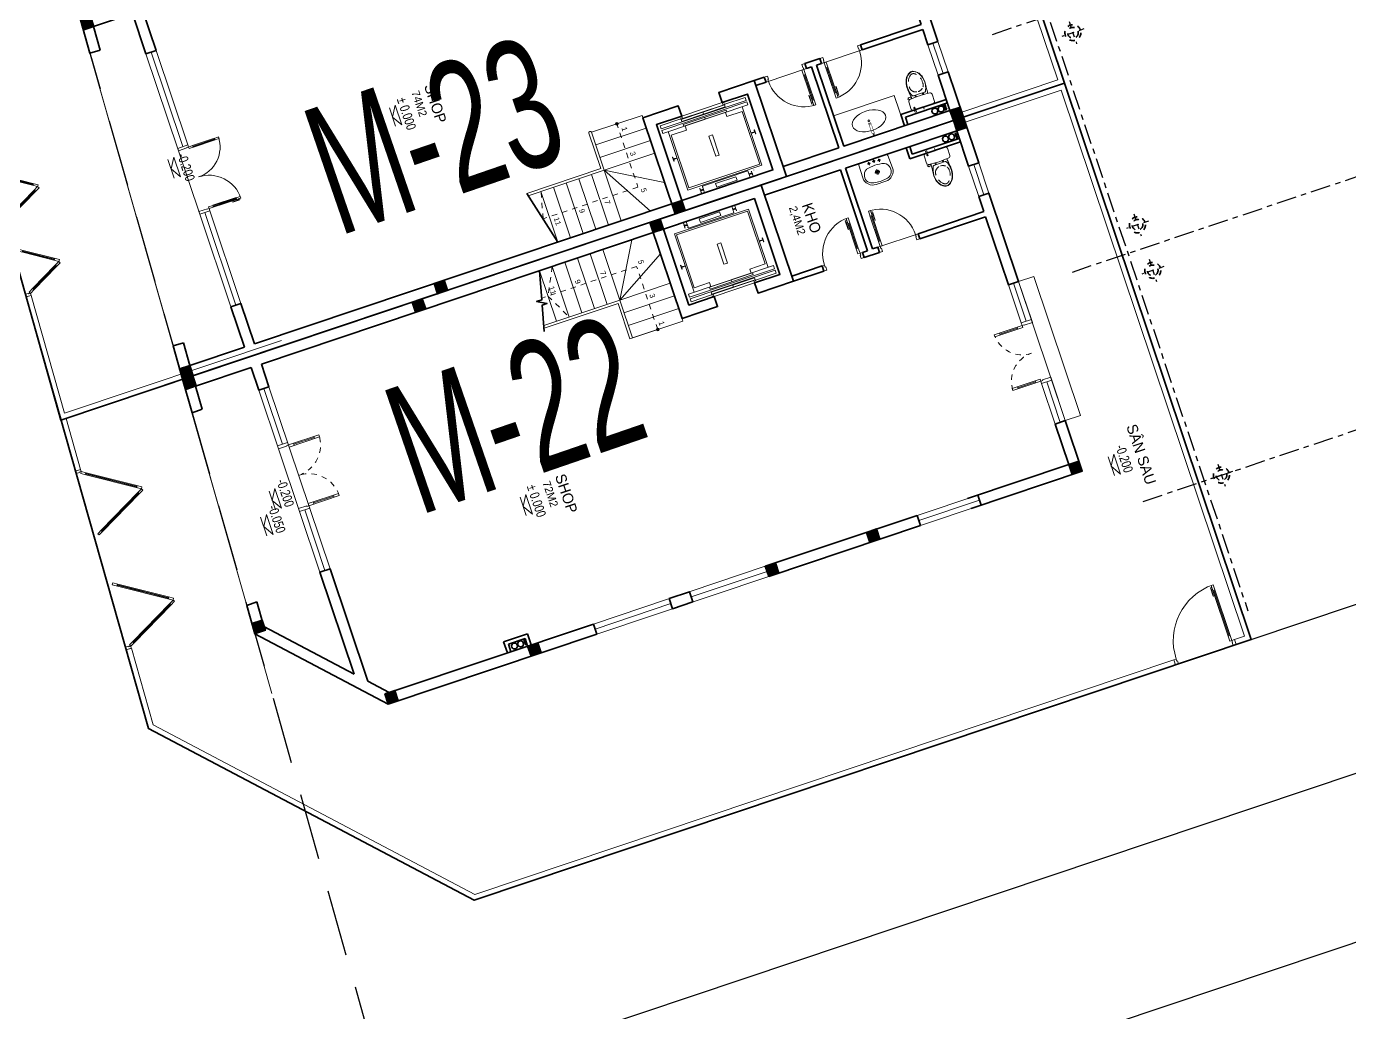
# Model space of a CAD drawing. Header units: metres. Extents: x 568006 to 1139366, y 2064802 to 4131555.
# Drawn here: x 569698.74 to 569723.54, y 2065886.98 to 2065905.47 of the extents above; entities that cross this region are included whole.
import ezdxf
from ezdxf.enums import TextEntityAlignment as Align
from ezdxf.xclip import XClip

# ---------------------------------------------------------------- set-up
doc = ezdxf.new("R2010")
doc.units = ezdxf.units.M
doc.header["$XCLIPFRAME"] = 0
for name, pattern in [('$AUDIT_BAD_LTYPE2', [0]), ('ACAD_ISO10W100', [18.5, 12, -3, 0.5, -3]), ('CENTER', [2, 1.25, -0.25, 0.25, -0.25]), ('CENTER2', [1.125, 0.75, -0.125, 0.125, -0.125]), ('HIDDEN', [0.375, 0.25, -0.125]), ('HIDDEN2', [0.1875, 0.125, -0.0625]), ('xref-thap C (mb tang 32-2)$0$HIDDEN', [0.375, 0.25, -0.125])]:
    doc.linetypes.add(name, pattern=pattern)
doc.layers.get('0').update_dxf_attribs({"linetype": 'CONTINUOUS'})
doc.layers.get('DEFPOINTS').update_dxf_attribs({"color": 152, "linetype": 'CONTINUOUS'})
for name, color, linetype, lineweight in [('-CONCRETE', 1, 'CONTINUOUS', 35), ('-DIM', 9, 'CONTINUOUS', 13), ('-DOOR', 137, 'CONTINUOUS', 9), ('-FURNITURE', 46, 'CONTINUOUS', 9), ('-HATCH', 8, 'CONTINUOUS', 5), ('-KH', 143, 'CONTINUOUS', 13), ('-LINE1', 7, 'CONTINUOUS', 18), ('-LINE2', 252, 'CONTINUOUS', 9), ('-TEXT', 7, 'CONTINUOUS', 15), ('-WALL', 4, 'CONTINUOUS', 35), ('A-KY HIEU', 34, 'CONTINUOUS', 20), ('E- RANH GIOI', 1, 'CENTER', 13), ('hung-demlonha', 7, 'CONTINUOUS', 15)]:
    doc.layers.add(name, color=color, linetype=linetype, lineweight=lineweight)
for name, color, linetype in [('01.AXIS', 160, 'CENTER2'), ('APOLIC', 7, 'CONTINUOUS'), ('CDC.01.AXIS', 160, 'CENTER2'), ('ChiaLo', 128, 'CENTER'), ('datOlienke', 42, 'CONTINUOUS'), ('ghi_chu', 7, 'CONTINUOUS'), ('LogDg', 7, 'CONTINUOUS'), ('LoLK', 6, 'CONTINUOUS'), ('RANHGIOI', 2, 'HIDDEN'), ('TEXT25', 2, 'CONTINUOUS'), ('TimDg', 222, 'CONTINUOUS'), ('ViaHeS', 32, 'CONTINUOUS')]:
    doc.layers.add(name, color=color, linetype=linetype)
doc.styles.add('1', font='arial.ttf')
doc.styles.add('kieuchuDim', font='arial.ttf', dxfattribs={"width": 0.75})
doc.styles.add('QH1', font='arialbd.ttf', dxfattribs={"width": 0.8})
doc.styles.add('SVN_AVO_thuong', font='')
doc.styles.add('T1', font='', dxfattribs={"height": 200})
doc.styles.add('vnavanth', font='', dxfattribs={"width": 0.8})
doc.styles.get('SVN_AVO_thuong').set_extended_font_data('SVN-Avo')
doc.styles.get('T1').set_extended_font_data('VNgeometric Light')
doc.styles.get('vnavanth').set_extended_font_data('.VnAvantH')

# ---------------------------------------------------------------- blocks, each defined once
blk = doc.blocks.new('A$C33BC4D2A')
at = {"layer": 'A-KY HIEU', "color": 0, "const_width": 1.022}
blk.add_lwpolyline([(14.345, -292.097), (14.345, -4.903), (414.985, -4.903), (414.985, -292.097)], close=True, dxfattribs=at)
at = {"layer": 'DEFPOINTS', "color": 125}
blk.add_lwpolyline([(0, -297), (420, -297), (420, 0), (0, 0)], close=True, dxfattribs=at)
blk = doc.blocks.new('A$C758D662A')
at = {"linetype": 'HIDDEN', "ltscale": 500}
for radius in [300, 200]:
    blk.add_circle((0, 0), radius, dxfattribs=at)
at = {"layer": 'CDC.01.AXIS', "ltscale": 200}
for p, q in [((437, 0), (-437, 0)), ((0, 437), (0, -437))]:
    blk.add_line(p, q, dxfattribs=at)
blk = doc.blocks.new('MAU M1SH')
at = {"layer": '01.AXIS', "ltscale": 500}
for p, q in [((-370, 15724), (-370, -2671)), ((5410, 15724), (5410, -2671)), ((-1468, 14700), (6323, 14700)), ((-1468, 9100), (6323, 9100)), ((-1468, 4400), (6323, 4400)), ((-1575, -100), (6216, -100))]:
    blk.add_line(p, q, dxfattribs=at)
at = {"xscale": 0.5, "yscale": 0.5, "zscale": 0.5}
for p in [(-30, 14700), (5070, 14700), (-30, 9550), (5070, 9550), (-30, 8650), (5070, 8650), (-30, 4850), (5070, 4850), (-30, 3950), (5070, 3950), (-30, -100), (5070, -100)]:
    blk.add_blockref('A$C758D662A', p, dxfattribs=at)
blk = doc.blocks.new('C2')
at = {"layer": '-LINE1', "lineweight": 18}
blk.add_line((191910, -38809), (191841, -38737), dxfattribs=at)
at = {"ltscale": 100}
for p, q in [((192397, -38087), (191821, -37918)), ((191847, -38612), (191705, -38029)), ((191739, -38021), (191881, -38604)), ((191812, -37952), (192387, -38121))]:
    blk.add_line(p, q, dxfattribs=at)
for points in [[(191716, -37924), (191739, -38021), (191727, -38024), (191725, -38014), (191715, -38016), (191717, -38026), (191705, -38029), (191682, -37932)], [(191716, -37924), (191812, -37952), (191815, -37940), (191805, -37937), (191808, -37927), (191818, -37930), (191821, -37918), (191725, -37890)], [(192394, -38099), (192403, -38102), (192400, -38111), (192391, -38109), (192387, -38121), (192483, -38149), (192493, -38115), (192397, -38087)], [(191859, -38609), (191861, -38619), (191871, -38616), (191869, -38607), (191881, -38604), (191904, -38701), (191870, -38709), (191847, -38612)], [(191902, -38728), (191895, -38735), (191870, -38709), (191841, -38737), (191910, -38809), (191947, -38775)]]:
    blk.add_lwpolyline(points, close=True, dxfattribs=at)
at = {"color": 8, "ltscale": 100}
for points in [[(191808, -37927), (191805, -37937), (192400, -38111), (192403, -38102)], [(191715, -38016), (191725, -38014), (191871, -38616), (191861, -38619)]]:
    blk.add_lwpolyline(points, close=True, dxfattribs=at)
blk = doc.blocks.new('sfsfsggs')
at = {"layer": '-KH'}
for p, q in [((552720.469, 2065638.59), (552720.586, 2065638.242)), ((552706.223, 2065633.178), (552706.34, 2065632.829))]:
    blk.add_line(p, q, dxfattribs=at)
for points in [[(552720.702, 2065638.268), (552720.577, 2065638.638), (552720.528, 2065638.416)], [(552706.456, 2065632.856), (552706.332, 2065633.226), (552706.282, 2065633.004)]]:
    blk.add_lwpolyline(points, close=True, dxfattribs=at)
for points in [[(552720.528, 2065638.416), (552720.64, 2065638.453), (552720.702, 2065638.268), (552720.528, 2065638.416)], [(552706.282, 2065633.004), (552706.394, 2065633.041), (552706.456, 2065632.856), (552706.282, 2065633.004)]]:
    blk.add_solid(points, dxfattribs=at)
at = {"layer": '-LINE1'}
for p, q in [((552720.105, 2065643.014), (552701.88, 2065636.897)), ((552722.904, 2065634.671), (552720.105, 2065643.014)), ((552701.88, 2065636.897), (552703.003, 2065632.94)), ((552721.103, 2065634.066), (552722.904, 2065634.671)), ((552702.907, 2065632.913), (552703.003, 2065632.94)), ((552703.562, 2065630.604), (552703.659, 2065630.632)), ((552703.659, 2065630.632), (552704.286, 2065628.423)), ((552704.286, 2065628.423), (552708.352, 2065629.787))]:
    blk.add_line(p, q, dxfattribs=at)
at = {"layer": '-WALL'}
for p, q in [((552720.167, 2065643.14), (552701.758, 2065636.962)), ((552723.031, 2065634.608), (552720.167, 2065643.14)), ((552701.758, 2065636.962), (552704.218, 2065628.294)), ((552704.218, 2065628.294), (552723.031, 2065634.608))]:
    blk.add_line(p, q, dxfattribs=at)
at = {"layer": '-DOOR'}
for p, xscale, yscale, zscale, rotation in [((552826.695, 2065784.611), 0.0009999999999999996, 0.0009999999999999996, 0.0009999999999999996, 242.2174633649372), ((552888.59, 2065566.57), -0.001, 0.001, 0.001, 329.4778076068906)]:
    blk.add_blockref('C2', p, dxfattribs=dict(at, xscale=xscale, yscale=yscale, zscale=zscale, rotation=rotation))
at = {"layer": '-TEXT', "color": 2, "style": 'vnavanth'}
blk.add_text('S¢N SAU', height=0.2, rotation=288.5515, dxfattribs=at).set_placement((552720.791, 2065638.978))
at = {"layer": '-TEXT', "style": '1', "width": 0.75}
for p in [(552720.64, 2065638.674), (552706.394, 2065633.262)]:
    blk.add_text('-0.200', height=0.18, rotation=288.5515, dxfattribs=at).set_placement(p)
blk = doc.blocks.new('*U179')
at = {"linetype": '$AUDIT_BAD_LTYPE2'}
for p, q in [((70, 100), (70, 1000)), ((90, 1000), (90, 100))]:
    blk.add_line(p, q, dxfattribs=at)
for points in [[(50, 1000), (90, 1000), (90, 1100), (50, 1100), (50, 1000)], [(50, 1003), (50, 100)], [(50, 100), (90, 100), (90, 0), (50, 0), (50, 100)]]:
    blk.add_lwpolyline(points)
for points in [[(118, 895), (118, 1064), (90, 1064), (90, 1036), (113, 1036), (113, 895)], [(0, 0), (50, 0), (50, -40), (60, -40), (60, -100), (0, -100)], [(1200, 0), (1150, 0), (1150, -40), (1140, -40), (1140, -100), (1200, -100)]]:
    blk.add_lwpolyline(points, close=True)
at = {"linetype": '$AUDIT_BAD_LTYPE2', "ltscale": 0.3}
blk.add_arc((50, 0), 1100, 0, 90, dxfattribs=at)
blk = doc.blocks.new('CONG2')
at = {"layer": '-LINE1', "lineweight": 18}
blk.add_line((257137, -126793), (257137, -126693), dxfattribs=at)
at = {"ltscale": 100}
for p, q in [((255907, -126606), (256397, -125757)), ((256427, -125775), (255937, -126623)), ((256527, -125775), (257017, -126623)), ((257047, -126606), (256557, -125757))]:
    blk.add_line(p, q, dxfattribs=at)
at = {"color": 8, "ltscale": 100}
for points in [[(256412, -125755), (256421, -125760), (255921, -126626), (255912, -126621)], [(256541, -125755), (256533, -125760), (257033, -126626), (257041, -126621)]]:
    blk.add_lwpolyline(points, close=True, dxfattribs=at)
at = {"ltscale": 100}
for points in [[(256477, -125688), (256427, -125775), (256416, -125768), (256421, -125760), (256412, -125755), (256407, -125763), (256397, -125757), (256447, -125671)], [(256477, -125688), (256527, -125775), (256538, -125768), (256533, -125760), (256541, -125755), (256546, -125763), (256557, -125757), (256507, -125671)], [(255917, -126612), (255912, -126621), (255921, -126626), (255926, -126617), (255937, -126623), (255887, -126710), (255857, -126693), (255907, -126606)], [(257036, -126612), (257041, -126621), (257033, -126626), (257028, -126617), (257017, -126623), (257067, -126710), (257097, -126693), (257047, -126606)], [(257087, -126728), (257097, -126728), (257097, -126693), (257137, -126693), (257137, -126793), (257087, -126793)]]:
    blk.add_lwpolyline(points, close=True, dxfattribs=at)
blk = doc.blocks.new('âfergegge')
at = {"layer": '-KH'}
for p, q in [((552723.965, 2065627.257), (552723.848, 2065627.605)), ((552708.237, 2065626.614), (552708.12, 2065626.963))]:
    blk.add_line(p, q, dxfattribs=at)
for points in [[(552723.956, 2065627.653), (552724.08, 2065627.283), (552723.906, 2065627.431)], [(552708.228, 2065627.011), (552708.352, 2065626.641), (552708.178, 2065626.788)]]:
    blk.add_lwpolyline(points, close=True, dxfattribs=at)
for points in [[(552723.906, 2065627.431), (552724.018, 2065627.468), (552723.956, 2065627.653), (552723.906, 2065627.431)], [(552708.178, 2065626.788), (552708.29, 2065626.826), (552708.228, 2065627.011), (552708.178, 2065626.788)]]:
    blk.add_solid(points, dxfattribs=at)
at = {"layer": '-LINE1', "linetype": 'Continuous', "ltscale": 10}
for p, q in [((552704.585, 2065627.367), (552704.489, 2065627.339)), ((552705.537, 2065624.015), (552705.441, 2065623.987)), ((552705.944, 2065622.579), (552705.537, 2065624.015)), ((552725.077, 2065623.797), (552711.974, 2065619.4)), ((552725.109, 2065623.702), (552725.077, 2065623.797)), ((552711.974, 2065619.4), (552705.944, 2065622.579))]:
    blk.add_line(p, q, dxfattribs=at)
for points in [[(552704.585, 2065627.367), (552704.313, 2065628.326), (552723.031, 2065634.608)], [(552721.167, 2065633.877), (552722.968, 2065634.481), (552726.404, 2065624.242), (552726.215, 2065624.179)]]:
    blk.add_lwpolyline(points, dxfattribs=at)
at = {"layer": '-WALL'}
for p, q in [((552723.031, 2065634.608), (552726.531, 2065624.179)), ((552705.86, 2065622.511), (552704.189, 2065628.398)), ((552726.531, 2065624.179), (552711.966, 2065619.291)), ((552711.966, 2065619.291), (552705.86, 2065622.511))]:
    blk.add_line(p, q, dxfattribs=at)
at = {"layer": '-DOOR'}
for name, p, xscale, yscale, zscale, rotation in [('CONG2', (552895.805, 2065415.528), -0.0009955492616107171, 0.0009955492616107171, 0.0009955492616107171, 285.8419533479797), ('CONG2', (552756.937, 2065904.726), 0.0009955492616107171, 0.0009955492616107171, 0.0009955492616107171, 285.8533176164631), ('*U179', (552726.215, 2065624.179), -0.001, 0.001, 0.001, 18.5514996327775)]:
    blk.add_blockref(name, p, dxfattribs=dict(at, xscale=xscale, yscale=yscale, zscale=zscale, rotation=rotation))
at = {"layer": '-TEXT', "color": 2, "style": 'vnavanth'}
blk.add_text('S¢N SAU', height=0.2, rotation=288.5515, dxfattribs=at).set_placement((552724.186, 2065628.176))
at = {"layer": '-TEXT', "style": '1', "width": 0.75}
for p in [(552723.982, 2065627.797), (552708.254, 2065627.154)]:
    blk.add_text('-0.200', height=0.18, rotation=288.5515, dxfattribs=at).set_placement(p)
blk = doc.blocks.new('X-5M-DH-2-CORE$0$A$C75E80C28')
at = {"layer": '-LINE2', "linetype": 'Continuous', "ltscale": 2}
for p, q in [((-731, -149), (731, -149)), ((-731, -1305), (-731, -149)), ((-700, -179), (700, -179)), ((-700, -1225), (-700, -179)), ((-557, -113), (-560, -113)), ((-510, -22), (-510, -51)), ((-507, -22), (-510, -22)), ((-510, -109), (-510, -79)), ((-507, -22), (-507, -51)), ((-507, -109), (-507, -79)), ((-456, -57), (-501, -57)), ((-456, -60), (-501, -60)), ((-456, -70), (-501, -70)), ((-456, -73), (-501, -73)), ((-453, -63), (-453, -67)), ((-450, -63), (-450, -67)), ((450, -63), (450, -67)), ((453, -63), (453, -67)), ((456, -57), (501, -57)), ((456, -60), (501, -60)), ((456, -70), (501, -70)), ((456, -73), (501, -73)), ((457, -113), (460, -113)), ((507, -22), (510, -22)), ((507, -22), (507, -51)), ((507, -109), (507, -79)), ((510, -22), (510, -51)), ((510, -109), (510, -79)), ((700, -1225), (700, -179)), ((731, -1305), (731, -149)), ((-700, -1225), (-400, -1225)), ((-400, -1305), (-400, -1225)), ((700, -1225), (400, -1225)), ((400, -1305), (400, -1225)), ((840, -1305), (-840, -1305)), ((-840, -1365), (-840, -1305)), ((840, -1365), (-840, -1365)), ((840, -1395), (-840, -1395)), ((-840, -1395), (-840, -1455)), ((-840, -1455), (-435, -1455)), ((-435, -1450), (-435, -1460)), ((-435, -1450), (-400, -1450)), ((-435, -1460), (-425, -1460)), ((-433, -1452), (-433, -1458)), ((-433, -1452), (-402, -1452)), ((-433, -1458), (-425, -1458)), ((430, -1406), (-430, -1406)), ((-430, -1406), (-430, -1446)), ((430, -1446), (-430, -1446)), ((425, -1309), (-425, -1309)), ((-425, -1343), (-425, -1309)), ((425, -1343), (-425, -1343)), ((-425, -1458), (-425, -1460)), ((-402, -1452), (-402, -1498)), ((400, -1450), (-400, -1450)), ((-400, -1450), (-400, -1500)), ((0, -1309), (0, -1343)), ((0, -1406), (0, -1446)), ((400, -1450), (400, -1500)), ((435, -1450), (400, -1450)), ((402, -1452), (402, -1498)), ((433, -1452), (402, -1452)), ((425, -1343), (425, -1309)), ((433, -1458), (425, -1458)), ((425, -1458), (425, -1460)), ((435, -1460), (425, -1460)), ((430, -1406), (430, -1446)), ((433, -1452), (433, -1458)), ((435, -1450), (435, -1460)), ((840, -1455), (435, -1455)), ((840, -1365), (840, -1305)), ((840, -1395), (840, -1455)), ((-435, -1490), (-435, -1500)), ((-435, -1490), (-425, -1490)), ((-435, -1500), (-400, -1500)), ((-433, -1492), (-433, -1498)), ((-433, -1492), (-425, -1492)), ((-433, -1498), (-402, -1498)), ((-425, -1490), (-425, -1492)), ((435, -1500), (400, -1500)), ((433, -1498), (402, -1498)), ((425, -1490), (425, -1492)), ((435, -1490), (425, -1490)), ((433, -1492), (425, -1492)), ((433, -1492), (433, -1498)), ((435, -1490), (435, -1500))]:
    blk.add_line(p, q, dxfattribs=at)
for points in [[(-450, 0), (-450, -130), (450, -130), (450, 0)], [(-200, -29), (200, -29), (200, -101), (-200, -101)], [(-36, -584), (36, -584), (36, -984), (-36, -984)]]:
    blk.add_lwpolyline(points, close=True, dxfattribs=at)
for points in [[(-780, -789), (-751, -789, 0.414214), (-750, -788), (-750, -784), (-750, -780, 0.414214), (-751, -779), (-780, -779, -0.256978), (-784, -782), (-798, -782, -0.414214), (-801, -779), (-804, -750, 0.414214), (-807, -746), (-812, -746), (-812, -784), (-812, -822), (-807, -822, 0.414214), (-804, -818), (-801, -789, -0.414214), (-798, -786), (-784, -786, -0.256978), (-780, -789)], [(780, -789), (751, -789, -0.414214), (750, -788), (750, -784), (750, -780, -0.414214), (751, -779), (780, -779, 0.256978), (784, -782), (798, -782, 0.414214), (801, -779), (804, -750, -0.414214), (807, -746), (812, -746), (812, -784), (812, -822), (807, -822, -0.414214), (804, -818), (801, -789, 0.414214), (798, -786), (784, -786, 0.256978), (780, -789)]]:
    blk.add_lwpolyline(points, format="xyb", dxfattribs=at)
for centre, radius, start, end in [((-501, -51), 9.4, 180, 270), ((-501, -79), 9.4, 90, 180), ((-501, -51), 6.2, 180, 270), ((-501, -79), 6.2, 90, 180), ((-456, -63), 6.2, 360, 90), ((-456, -63), 3, 360, 90), ((-456, -67), 6.2, 270, 360), ((-456, -67), 3, 270, 360), ((456, -63), 6.2, 90, 180), ((456, -67), 6.2, 180, 270), ((456, -63), 3, 90, 180), ((456, -67), 3, 180, 270), ((501, -51), 6.2, 270, 360), ((501, -51), 9.4, 270, 360), ((501, -79), 9.4, 360, 90), ((501, -79), 6.2, 360, 90)]:
    blk.add_arc(centre, radius, start, end, dxfattribs=at)
blk = doc.blocks.new('A$C3F71457E')
at = {"layer": '-CONCRETE'}
blk.add_lwpolyline([(0, -100), (0, 400), (-1500, 400), (-1500, -1400), (0, -1400), (0, -900), (200, -900), (200, -1600), (-1700, -1600), (-1700, 600), (200, 600), (200, -100), (0, -100)], dxfattribs=at)
at = {"layer": '-LINE1'}
blk.add_line((0, -900), (0, -100), dxfattribs=at)
at = {"color": 2, "rotation": 90}
blk.add_blockref('X-5M-DH-2-CORE$0$A$C75E80C28', (-1500, -500), dxfattribs=at)
blk = doc.blocks.new('*U286')
at = {"linetype": '$AUDIT_BAD_LTYPE2'}
for p, q in [((70, 100), (70, 600)), ((90, 600), (90, 100))]:
    blk.add_line(p, q, dxfattribs=at)
for points in [[(50, 600), (90, 600), (90, 700), (50, 700), (50, 600)], [(50, 603), (50, 100)], [(50, 100), (90, 100), (90, 0), (50, 0), (50, 100)]]:
    blk.add_lwpolyline(points)
for points in [[(118, 495), (118, 664), (90, 664), (90, 636), (113, 636), (113, 495)], [(0, 0), (50, 0), (50, -40), (60, -40), (60, -100), (0, -100)], [(800, 0), (750, 0), (750, -40), (740, -40), (740, -100), (800, -100)]]:
    blk.add_lwpolyline(points, close=True)
at = {"linetype": '$AUDIT_BAD_LTYPE2', "ltscale": 0.3}
blk.add_arc((50, 0), 700, 0, 90, dxfattribs=at)
blk = doc.blocks.new('A$C18091ED7')
for p, q in [((0, -42), (0, 0)), ((146, -27), (179, -27)), ((146, -27), (146, -30)), ((146, -30), (166, -30)), ((153, -37), (146, -30)), ((152, 0), (152, -27)), ((152, 0), (179, 0)), ((153, -37), (166, -37)), ((153, -40), (153, -37)), ((153, -40), (178, -40)), ((153, -40), (178, -40)), ((153, -40), (153, -42)), ((185, -30), (166, -30)), ((178, -37), (166, -37)), ((185, -30), (178, -37)), ((178, -37), (178, -40)), ((178, -40), (178, -42)), ((179, 0), (179, -27)), ((179, -27), (185, -27)), ((185, -27), (185, -30)), ((-83, -267), (-83, -300)), ((-83, -278), (-83, -288)), ((-61, -290), (-83, -290)), ((-63, -265), (-81, -265)), ((-61, -267), (-61, -300)), ((61, -267), (61, -300)), ((61, -290), (83, -290)), ((63, -265), (81, -265)), ((83, -267), (83, -300)), ((83, -278), (83, -288)), ((165, -262), (165, -290)), ((168, -260), (228, -260)), ((168, -292), (207, -292)), ((231, -274), (231, -262))]:
    blk.add_line(p, q)
for points in [[(230, -219, -0.137407), (225, -235), (222, -241, -0.236081), (198, -255, -0.051961), (-198, -255, -0.236081), (-222, -241), (-225, -235, -0.137407), (-230, -219), (-230, -72, -0.198912), (-226, -63), (-209, -46, -0.198912), (-200, -42), (0, -42), (200, -42, -0.198912), (209, -46), (226, -63, -0.198912), (230, -72)], [(144, -619, -0.212405), (26, -734, -0.027685), (-1, -739, -0.022279), (-26, -734, -0.212405), (-144, -619, -0.142796), (-167, -428, -0.093005), (-128, -309, -0.256439), (-111, -300), (0, -300), (111, -300, -0.256439), (128, -309, -0.093005), (167, -428, -0.142796)]]:
    blk.add_lwpolyline(points, format="xyb", close=True)
at = {"linetype": 'xref-thap C (mb tang 32-2)$0$HIDDEN', "ltscale": 100}
blk.add_lwpolyline([(61, -669, -0.199031), (0, -699, -0.199031), (-61, -669, -0.218924), (-132, -478, -0.153791), (-112, -404, -0.236701), (0, -348, -0.236701), (112, -404, -0.153791), (132, -478, -0.218924)], format="xyb", close=True, dxfattribs=at)
blk.add_circle((166, -78), 13.9)
for centre, radius, start, end in [((-81, -267), 1.98, 90, 180), ((-63, -267), 1.98, 0, 90), ((63, -267), 1.98, 90, 180), ((81, -267), 1.98, 0, 90), ((168, -262), 2.47, 90, 180), ((168, -290), 2.47, 180, 270), ((207, -277), 15.5, 270, 306.4659), ((168, -225), 80.1, 306.4659, 320.3123), ((228, -274), 2.47, 320.3123, 0)]:
    blk.add_arc(centre, radius, start, end)
for points in [[(-156, -259), (-157, -267), (-164, -328), (-169, -385), (-184, -528), (-136, -679), (-50, -735), (-20, -741), (0, -744)], [(156, -259), (157, -267), (164, -328), (169, -385), (184, -528), (136, -679), (50, -735), (20, -741), (0, -744)]]:
    blk.add_open_spline(points, degree=3, knots=[130.613938, 130.613938, 130.613938, 130.613938, 152.852109, 311.129351, 417.703951, 561.383393, 697.692632, 710.812262, 710.812262, 710.812262, 710.812262])
blk = doc.blocks.new('A$C5C575821')
at = {"layer": '-CONCRETE'}
h = blk.add_hatch(color=256, dxfattribs=at)
h.dxf.hatch_style = 1
h.paths.add_polyline_path([(0, 200), (0, 0), (200, 0), (200, 200)])
blk.add_lwpolyline([(0, 0), (200, 0), (200, 200), (0, 200)], close=True, dxfattribs=at)
blk = doc.blocks.new('*U268')
for p, q in [((-1110, 450), (-1150, 450)), ((-1130, 100), (-1130, 450)), ((-90, 450), (-50, 450)), ((-70, 100), (-70, 450)), ((-1110, 100), (-1150, 100)), ((-90, 100), (-50, 100))]:
    blk.add_line(p, q)
for points in [[(-1150, 0), (-1110, 0), (-1110, 550), (-1150, 550)], [(-50, 0), (-90, 0), (-90, 550), (-50, 550)], [(-1200, -200), (-1140, -200), (-1140, -40), (-1150, -40), (-1150, 0), (-1200, 0)], [(0, -200), (-60, -200), (-60, -40), (-50, -40), (-50, 0), (0, 0)]]:
    blk.add_lwpolyline(points, close=True)
at = {"linetype": 'HIDDEN', "ltscale": 0.1}
for centre, start, end in [((-1150, 0), 0, 90), ((-50, 0), 90, 180)]:
    blk.add_arc(centre, 550, start, end, dxfattribs=at)
blk = doc.blocks.new('*U232')
for p, q in [((-1210, 500), (-1250, 500)), ((-1230, 100), (-1230, 500)), ((-90, 500), (-50, 500)), ((-70, 100), (-70, 500)), ((-1210, 100), (-1250, 100)), ((-90, 100), (-50, 100))]:
    blk.add_line(p, q)
for points in [[(-1250, 0), (-1210, 0), (-1210, 600), (-1250, 600)], [(-50, 0), (-90, 0), (-90, 600), (-50, 600)], [(-1300, -200), (-1240, -200), (-1240, -40), (-1250, -40), (-1250, 0), (-1300, 0)], [(0, -200), (-60, -200), (-60, -40), (-50, -40), (-50, 0), (0, 0)]]:
    blk.add_lwpolyline(points, close=True)
at = {"linetype": 'HIDDEN', "ltscale": 0.1}
for centre, start, end in [((-1250, 0), 0, 90), ((-50, 0), 90, 180)]:
    blk.add_arc(centre, 600, start, end, dxfattribs=at)
blk = doc.blocks.new('A$C4ace49fd')
for p, q in [((167, 414), (224, 414)), ((195, 383), (195, 443)), ((267, 429), (324, 429)), ((295, 398), (295, 458)), ((295, 165), (295, 264)), ((367, 414), (424, 414)), ((395, 383), (395, 443)), ((249, 215), (342, 215))]:
    blk.add_line(p, q)
for points in [[(0, 200, 0.414214), (200, 0), (390, 0, 0.414214), (590, 200), (581, 446, 0.409799), (551, 475), (39, 475, 0.403607), (9, 446)], [(177, 40, 0.090773), (424, 43, 0.149887), (521, 96, 0.430722), (482, 321, 0.080637), (470, 327, 0.127732), (125, 329, 0.074208), (114, 325, 0.443092), (69, 96, 0.13364), (154, 46, 0.033617)]]:
    blk.add_lwpolyline(points, format="xyb", close=True)
for centre, radius in [((195, 414), 17.5), ((295, 215), 37.5), ((295, 429), 17.5), ((395, 414), 17.5), ((295, 215), 22.5), ((295, 215), 22.5)]:
    blk.add_circle(centre, radius)
blk = doc.blocks.new('M22')
at = {"layer": '-HATCH', "true_color": 0x8c8896}
h = blk.add_hatch(color=252, dxfattribs=at)
h.dxf.hatch_style = 1
edge = h.paths.add_edge_path()
edge.add_arc((-3005, 8975), 24.6, 0, 360)
at = {"layer": '-CONCRETE'}
for centre, radius in [((-4675, 15347, 0), 55), ((-4705, 15438, 0), 13), ((-4664, 15438, 0), 13), ((-4625, 15438, 0), 13), ((-4675, 15226, 0), 55), ((1717, 4754, 0), 13), ((1766, 4663, 0), 55), ((1755, 4754, 0), 13), ((1797, 4754, 0), 13), ((1766, 4543, 0), 55)]:
    blk.add_circle(centre, radius, dxfattribs=at)
at = {"layer": '-DOOR'}
for p, q in [((1046, 15675), (-1704, 15675)), ((1846, 13675), (1846, 12475)), ((1846, 12475), (1846, 13675)), ((1946, 13675), (1946, 12475)), ((1946, 12475), (1946, 13675)), ((2046, 13675), (2046, 12475)), ((2046, 12475), (2046, 13675)), ((1946, 9475), (1946, 7975)), ((1847, 7575), (1847, 7975)), ((2046, 7575), (2046, 7975)), ((1946, 7575), (1946, 6075))]:
    blk.add_line(p, q, dxfattribs=at)
for points in [[(-4054, 15675), (-3454, 15675), (-3454, 15475), (-4054, 15475)], [(-954, 15675), (-1704, 15675), (-1704, 15475), (-954, 15475)], [(1046, 15675), (246, 15675), (246, 15475), (1046, 15475)], [(1846, 6075), (1846, 9475), (2046, 9475), (2046, 6075)], [(-4304, 1725), (-704, 1725), (-704, 1525), (-4304, 1525)]]:
    blk.add_lwpolyline(points, close=True, dxfattribs=at)
for points in [[(-3454, 15575), (-4054, 15575)], [(-954, 15575), (-1704, 15575)], [(1046, 15575), (246, 15575)], [(-4304, 1625), (-3204, 1625)], [(-1904, 1625), (-704, 1623)]]:
    blk.add_lwpolyline(points, dxfattribs=at)
at = {"layer": '-HATCH'}
blk.add_line((-3154, 14175), (-3154, 13375), dxfattribs=at)
at = {"layer": '-KH', "linetype": 'HIDDEN2', "ltscale": 5}
blk.add_line((-4254, 7100), (-4754, 7225), dxfattribs=at)
at = {"layer": '-KH'}
for p, q in [((-480, 5529), (-848, 5529)), ((-1669, 798), (-2037, 798))]:
    blk.add_line(p, q, dxfattribs=at)
at = {"layer": '-KH', "linetype": 'HIDDEN2', "ltscale": 5}
for points in [[(-3005, 8975), (-4254, 8975), (-4254, 7100)], [(-4754, 7475), (-4254, 7225), (-3754, 7475)]]:
    blk.add_lwpolyline(points, dxfattribs=at)
at = {"layer": '-KH'}
for points in [[(-859, 5647), (-468, 5647), (-664, 5529)], [(-2048, 916), (-1657, 916), (-1853, 798)]]:
    blk.add_lwpolyline(points, close=True, dxfattribs=at)
blk.add_circle((-3005, 8975), 24.6, dxfattribs=at)
for points in [[(-664, 5529), (-664, 5647), (-859, 5647), (-664, 5529)], [(-1853, 798), (-1853, 916), (-2048, 916), (-1853, 798)]]:
    blk.add_solid(points, dxfattribs=at)
at = {"layer": '-LINE1'}
for p, q in [((-3754, 8475), (-4332, 9475)), ((-3754, 9475), (-3754, 8475)), ((-3505, 8475), (-3505, 9475)), ((-3505, 9475), (-3505, 8475)), ((-3255, 8475), (-3255, 9475)), ((-3255, 9475), (-3255, 8475)), ((-3054, 9475), (-3005, 9475)), ((-3005, 8475), (-3005, 9475)), ((-3005, 9475), (-3005, 8425)), ((-3754, 8475), (-4754, 9052)), ((-3754, 6975), (-3754, 8475)), ((-3754, 8475), (-3005, 8475)), ((-3704, 6962), (-3704, 8425)), ((-3704, 8425), (-3005, 8425))]:
    blk.add_line(p, q, dxfattribs=at)
at = {"layer": '-LINE1', "lineweight": 18}
for p, q in [((-3754, 8475), (-4754, 8475)), ((-3754, 8225), (-4754, 8225)), ((-3754, 7975), (-4754, 7975)), ((-3754, 7725), (-4754, 7725)), ((-3754, 7475), (-4754, 7475)), ((-3754, 7225), (-4754, 7225)), ((-4754, 6975), (-4754, 6975))]:
    blk.add_line(p, q, dxfattribs=at)
at = {"layer": '-LINE1'}
for points in [[(-1704, 15675), (-1704, 15975), (1046, 15975), (1046, 15675)], [(-4304, 202), (-553, 26)]]:
    blk.add_lwpolyline(points, dxfattribs=at)
at = {"layer": '-WALL'}
for p, q in [((-4954, 15675), (-4054, 15675)), ((-4954, 15675), (-4954, 234)), ((-4054, 15475), (-4054, 15675)), ((-3454, 15475), (-3454, 15675)), ((-3454, 15675), (-1704, 15675)), ((-1704, 15675), (-1704, 15475)), ((-1704, 15675), (-1704, 15475)), ((1046, 15475), (1046, 15675)), ((2046, 15675), (1046, 15675)), ((1046, 15675), (1046, 15475)), ((2046, 15675), (2046, 13475)), ((-4754, 13275), (-4754, 15475)), ((-4754, 15475), (-4054, 15475)), ((-4604, 14545), (-4604, 15475)), ((-4534, 14475), (-4534, 15475)), ((-3454, 15475), (-3154, 15475)), ((-3154, 14175), (-3154, 15475)), ((-3054, 14175), (-3054, 15475)), ((-1704, 15475), (-3054, 15475)), ((1046, 15475), (1846, 15475)), ((1846, 15475), (1846, 13475)), ((-4604, 14545), (-4754, 14545)), ((-4534, 14475), (-4754, 14475)), ((-3154, 14175), (-3054, 14175)), ((2046, 13675), (1846, 13675)), ((-4754, 13275), (-3154, 13275)), ((-4754, 11675), (-4754, 13175)), ((-4754, 13175), (-3154, 13175)), ((-3154, 13275), (-3154, 13375)), ((-3054, 13375), (-3154, 13375)), ((-3154, 13375), (-3054, 13375)), ((-3154, 13075), (-3154, 13175)), ((-3054, 13075), (-3054, 13375)), ((-3154, 13075), (-3054, 13075)), ((1846, 12475), (1846, 9475)), ((2046, 12475), (1846, 12475)), ((2046, 12475), (2046, 9475)), ((-3154, 11675), (-3154, 12275)), ((-3154, 12275), (-3054, 12275)), ((-3054, 11675), (-3054, 12275)), ((-4754, 1725), (-4754, 9475)), ((2046, 9475), (1846, 9475)), ((1847, 9475), (2046, 9475)), ((1846, 2037), (1846, 6075)), ((1846, 6075), (2046, 6075)), ((2046, 6075), (2046, 1951)), ((1626, 4375), (1626, 4845)), ((1626, 4845), (1846, 4845)), ((1696, 4445), (1696, 4775)), ((1696, 4775), (1846, 4775)), ((1626, 4375), (1846, 4375)), ((1696, 4445), (1846, 4445)), ((1518, 1725), (1846, 2037)), ((0, 0), (2046, 1951)), ((-4304, 1725), (-4754, 1725)), ((-4304, 1525), (-4754, 1525)), ((-4754, 1525), (-4754, 425)), ((-4304, 1725), (-4304, 1525)), ((1518, 1725), (-704, 1725)), ((-704, 1725), (-704, 1525)), ((1309, 1525), (-704, 1525)), ((-76, 204), (1309, 1525)), ((-4754, 425), (-4304, 404)), ((-4304, 404), (-4304, 203)), ((-4954, 234), (-4304, 203)), ((-553, 226), (-76, 204)), ((-553, 26), (0, 0))]:
    blk.add_line(p, q, dxfattribs=at)
at = {"layer": '-WALL', "color": 250}
for p, q in [((1846, 7975), (2046, 7975)), ((1846, 7575), (2046, 7575))]:
    blk.add_line(p, q, dxfattribs=at)
at = {"layer": '-WALL'}
blk.add_lwpolyline([(2046, 7975), (1846, 7975), (1846, 7575), (2046, 7575)], close=True, dxfattribs=at)
for points in [[(-4754, 7225), (-4222, 7091), (-4222, 6990), (-4129, 7162), (-4129, 7068), (-3648, 6948)], [(-553, 226), (-553, 26)]]:
    blk.add_lwpolyline(points, dxfattribs=at)
at = {"layer": 'LoLK'}
blk.add_lwpolyline([(-4954, 17675), (-4954, -2169), (1051, -2452), (6046, 2312), (6046, 17675)], close=True, dxfattribs=at)
at = {"layer": '-DOOR', "xscale": -1}
for name, p, rotation in [('*U268', (246, 15475), 180), ('*U286', (-3154, 13075), 90)]:
    blk.add_blockref(name, p, dxfattribs=dict(at, rotation=rotation))
at = {"layer": '-DOOR', "rotation": 90.00000000000001}
blk.add_blockref('*U286', (-3154, 13375), dxfattribs=at)
at = {"layer": '-DOOR'}
blk.add_blockref('*U232', (-1904, 1725), dxfattribs=at)
at = {"layer": '-FURNITURE', "xscale": -1, "rotation": 90}
for name, p in [('A$C18091ED7', (-4574, 14975)), ('A$C4ace49fd', (-4279, 14113))]:
    blk.add_blockref(name, p, dxfattribs=at)
at = {"layer": '-WALL'}
for p in [(-4954, 15475), (1846, 15475), (1846, 11475), (-4954, 9475), (1846, 9475), (-4954, 4775), (1846, 4775), (1846, 1951), (-4954, 234), (-200, 11)]:
    blk.add_blockref('A$C5C575821', p, dxfattribs=at)
at = {"layer": '-WALL', "xscale": -1, "rotation": 180}
blk.add_blockref('A$C3F71457E', (-3254, 10075), dxfattribs=at)
at = {"layer": '-TEXT', "color": 2, "style": 'vnavanth'}
blk.add_text('kho', height=200, dxfattribs=at).set_placement((-4359, 12276))
at = {"layer": '-TEXT', "style": 'T1'}
for s, p in [('5', (-4342, 9032)), ('3', (-3673, 9032)), ('1', (-3130, 9032)), ('7', (-4373, 8290)), ('9', (-4369, 7790)), ('11', (-4407, 7290))]:
    blk.add_text(s, height=100, rotation=0, dxfattribs=at).set_placement(p)
at = {"layer": '-TEXT', "style": '1', "width": 0.75}
for s, p in [('%%P 0.000', (-998, 5711)), ('-0.050', (-2175, 986))]:
    blk.add_text(s, height=180, dxfattribs=at).set_placement(p)
at = {"layer": 'TEXT25'}
for s, height, rotation, style, p in [('2,4M2', 150, 0, 'T1', (-4389, 12032)), ('SHOP', 200, 360, 'SVN_AVO_thuong', (-1013, 6273)), ('72M2', 150, 0, 'T1', (-972, 6011))]:
    blk.add_text(s, height=height, rotation=rotation, dxfattribs=dict(at, style=style)).set_placement(p)
blk = doc.blocks.new('Sink_Cicle')
blk.add_lwpolyline([(17, -50), (-17, -50), (-18, -252), (17, -252)], close=True)
blk.add_circle((0, -300), 17.5)
at = {"layer": 'DEFPOINTS'}
blk.add_line((0, -100), (0, 0), dxfattribs=at)
blk.add_wipeout([(17, -50), (-17, -50), (-18, -252), (17, -252)])
at = {"layer": '-FURNITURE', "linetype": 'Continuous'}
blk.add_ellipse((0, -300), major_axis=(-325, 0), ratio=0.584615, dxfattribs=at)
blk.add_line((-18, -237), (17, -237))
blk = doc.blocks.new('*U231')
for points in [[(22, 564), (22, 734), (50, 734), (50, 706), (27, 706), (27, 564)], [(0, 0), (50, 0), (50, -40), (60, -40), (60, -246), (0, -246)], [(1599, 0), (1549, 0), (1549, -40), (1539, -40), (1539, -246), (1599, -246)]]:
    blk.add_lwpolyline(points, close=True)
for points in [[(50, 670), (90, 670), (90, 770), (50, 770), (50, 670)], [(50, 673), (50, 100)], [(1549, 629), (1509, 629), (1509, 729), (1549, 729), (1549, 629)], [(1549, 632), (1549, 100)], [(50, 100), (90, 100), (90, 0), (50, 0), (50, 100)], [(1549, 100), (1509, 100), (1509, 0), (1549, 0), (1549, 100)]]:
    blk.add_lwpolyline(points)
at = {"ltscale": 0.3}
for points in [[(820, 0, 0.414214), (50, 770, 0.414214)], [(820, 0, -0.414214), (1549, 729, -0.414214)]]:
    blk.add_lwpolyline(points, format="xyb", dxfattribs=at)
at = {"layer": 'APOLIC', "linetype": '$AUDIT_BAD_LTYPE2'}
for p, q in [((70, 100), (70, 670)), ((90, 670), (90, 100)), ((1509, 629), (1509, 100)), ((1529, 100), (1529, 629))]:
    blk.add_line(p, q, dxfattribs=at)
blk = doc.blocks.new('M23')
at = {"layer": '-HATCH', "true_color": 0x8c8896}
h = blk.add_hatch(color=252, dxfattribs=at)
h.dxf.hatch_style = 1
edge = h.paths.add_edge_path()
edge.add_arc((5050, 8909), 24.6, 0, 360)
at = {"layer": '-CONCRETE'}
for centre, radius in [((6671, 14851, 0), 13), ((6671, 14838, 0), 13), ((6720, 14761, 0), 55), ((6720, 14640, 0), 55), ((6709, 14851, 0), 13), ((6709, 14838, 0), 13), ((6751, 14851, 0), 13), ((6751, 14838, 0), 13), ((280, 5056, 0), 55), ((280, 4935, 0), 55), ((249, 5147, 0), 13), ((291, 5147, 0), 13), ((329, 5147, 0), 13)]:
    blk.add_circle(centre, radius, dxfattribs=at)
at = {"layer": '-DOOR'}
for p, q in [((3750, 15110), (1000, 15110)), ((0, 13110), (0, 11910)), ((0, 11910), (0, 13110)), ((100, 13110), (100, 11910)), ((100, 11910), (100, 13110)), ((200, 13110), (200, 11910)), ((200, 11910), (200, 13110)), ((99, 9410), (99, 7910)), ((-1, 7410), (-1, 7910)), ((199, 7410), (199, 7910)), ((99, 7410), (99, 5910)), ((1000, 1160), (2867, 1160)), ((2867, 1060), (1000, 1060)), ((4167, 1160), (6000, 1160)), ((4167, 1060), (6000, 1060)), ((1000, 960), (4167, 960)), ((4167, 960), (6000, 960))]:
    blk.add_line(p, q, dxfattribs=at)
for points in [[(1800, 15110), (1000, 15110), (1000, 14910), (1800, 14910)], [(3750, 15110), (3000, 15110), (3000, 14910), (3750, 14910)], [(5500, 15110), (6100, 15110), (6100, 14910), (5500, 14910)], [(199, 5910), (199, 9410), (-1, 9410), (-1, 5910)]]:
    blk.add_lwpolyline(points, close=True, dxfattribs=at)
for points in [[(1800, 15010), (1000, 15010)], [(3750, 15010), (3000, 15010)], [(6100, 15010), (5500, 15010)], [(650, -31), (6350, -300)]]:
    blk.add_lwpolyline(points, dxfattribs=at)
at = {"layer": '-FURNITURE'}
blk.add_lwpolyline([(6200, 14010), (6800, 14010), (6800, 12810), (6200, 12810)], close=True, dxfattribs=at)
at = {"layer": '-HATCH'}
for p, q in [((5200, 13710), (5200, 12910)), ((5200, 11810), (5200, 12610))]:
    blk.add_line(p, q, dxfattribs=at)
at = {"layer": '-KH', "linetype": 'HIDDEN2', "ltscale": 5}
blk.add_line((6300, 7034), (5800, 7159), dxfattribs=at)
at = {"layer": '-KH'}
blk.add_line((3407, 4965), (3775, 4965), dxfattribs=at)
at = {"layer": '-KH', "linetype": 'HIDDEN2', "ltscale": 5}
blk.add_lwpolyline([(5026, 8909), (6300, 8909), (6300, 7034)], dxfattribs=at)
at = {"layer": '-KH'}
blk.add_lwpolyline([(3786, 5083), (3396, 5083), (3591, 4965)], close=True, dxfattribs=at)
blk.add_circle((5050, 8909), 24.6, dxfattribs=at)
blk.add_solid([(3591, 4965), (3591, 5083), (3786, 5083), (3591, 4965)], dxfattribs=at)
at = {"layer": '-LINE1'}
for p, q in [((5050, 9410), (5050, 8409)), ((5100, 9410), (5050, 9410)), ((5300, 8409), (5300, 9409)), ((5550, 8409), (5550, 9409)), ((5800, 9409), (5800, 8409)), ((5800, 8409), (6377, 9409)), ((5800, 8409), (6800, 8987)), ((5800, 8409), (5050, 8409)), ((5750, 8359), (5050, 8359)), ((5750, 6897), (5750, 8359)), ((5800, 6909), (5800, 8409))]:
    blk.add_line(p, q, dxfattribs=at)
at = {"layer": '-LINE1', "lineweight": 18}
for p, q in [((5800, 8409), (6800, 8409)), ((5800, 8159), (6800, 8159)), ((5800, 7909), (6800, 7909)), ((5800, 7659), (6800, 7659)), ((5800, 7409), (6800, 7409)), ((5800, 7159), (6800, 7159))]:
    blk.add_line(p, q, dxfattribs=at)
at = {"layer": '-LINE1'}
blk.add_lwpolyline([(1000, 15110), (1000, 15410), (3750, 15410), (3750, 15110)], dxfattribs=at)
blk.add_arc((5050, 8384), 25, 90, 270, dxfattribs=at)
at = {"layer": '-WALL'}
for p, q in [((0, 13110), (0, 15110)), ((0, 15110), (1000, 15110)), ((200, 13110), (200, 14910)), ((200, 14910), (1000, 14910)), ((1000, 15110), (1000, 14910)), ((3750, 15110), (5500, 15110)), ((3750, 14910), (3750, 15110)), ((3750, 14910), (5100, 14910)), ((5100, 13710), (5100, 14910)), ((5200, 13710), (5200, 14910)), ((5200, 14910), (5500, 14910)), ((5500, 15110), (5500, 14910)), ((6100, 15110), (6100, 14910)), ((6100, 15110), (7000, 15110)), ((6100, 14910), (6800, 14910)), ((6580, 14010), (6580, 14910)), ((6650, 14080), (6650, 14910)), ((6580, 14010), (6800, 14010)), ((6650, 14080), (6800, 14080)), ((5200, 13710), (5100, 13710)), ((0, 13110), (200, 13110)), ((5200, 12910), (5100, 12910)), ((5100, 12610), (5100, 12910)), ((5200, 12810), (5200, 12910)), ((6800, 12810), (5200, 12810)), ((6800, 12710), (5200, 12710)), ((5200, 12610), (5200, 12710)), ((5200, 12610), (5100, 12610)), ((0, 11910), (0, 9410)), ((0, 11910), (200, 11910)), ((200, 11910), (200, 9410)), ((5100, 11610), (5100, 11810)), ((5200, 11810), (5100, 11810)), ((5200, 11610), (5200, 11810)), ((199, 9410), (-1, 9410)), ((0, 9410), (200, 9410)), ((199, 5910), (-1, 5910)), ((0, 5910), (200, 5910)), ((420, 5310), (200, 5310)), ((350, 5240), (200, 5240)), ((350, 4860), (350, 5240)), ((420, 4790), (420, 5310)), ((350, 4860), (200, 4860)), ((420, 4790), (200, 4790)), ((1000, 1160), (1000, 960)), ((6000, 1160), (6000, 960)), ((6200, 960), (6200, 960))]:
    blk.add_line(p, q, dxfattribs=at)
at = {"layer": '-WALL', "linetype": 'Continuous', "ltscale": 10}
for p, q in [((6800, 12810), (6800, 14910)), ((7000, -331), (7000, 15110)), ((6800, 11610), (6800, 12710)), ((6800, 1160), (6800, 9410)), ((0, 5910), (0, 0)), ((200, 5910), (200, 191)), ((200, 1160), (1000, 1160)), ((6000, 1160), (6800, 1160)), ((200, 960), (1000, 960)), ((6000, 960), (6800, 960)), ((6800, -121), (6800, 960)), ((0, 0), (650, -31)), ((200, 191), (659, 169)), ((6359, -100), (6800, -121)), ((6350, -300), (7000, -331))]:
    blk.add_line(p, q, dxfattribs=at)
at = {"layer": '-WALL', "color": 250}
for p, q in [((200, 7910), (0, 7910)), ((200, 7410), (0, 7410))]:
    blk.add_line(p, q, dxfattribs=at)
at = {"layer": '-WALL'}
blk.add_lwpolyline([(0, 7910), (200, 7910), (200, 7410), (0, 7410)], close=True, dxfattribs=at)
for points in [[(6800, 7159), (5750, 6897)], [(650, -31), (659, 169)], [(6350, -300), (6359, -100)]]:
    blk.add_lwpolyline(points, dxfattribs=at)
at = {"layer": 'LoLK'}
blk.add_lwpolyline([(-2000, 17110), (-2000, -2308), (7000, -2733), (7000, 17110)], close=True, dxfattribs=at)
at = {"layer": '-DOOR', "xscale": -1}
for name, p, rotation in [('*U268', (3000, 14910), 180), ('*U286', (5200, 12910), 270)]:
    blk.add_blockref(name, p, dxfattribs=dict(at, rotation=rotation))
at = {"layer": '-DOOR', "rotation": 270}
blk.add_blockref('*U286', (5200, 12610), dxfattribs=at)
at = {"layer": '-DOOR', "xscale": -0.8130081300813009, "yscale": 0.8130081300813009, "zscale": 0.8130081300813009}
blk.add_blockref('*U231', (4167, 1160), dxfattribs=at)
at = {"layer": '-FURNITURE', "rotation": 270}
blk.add_blockref('A$C18091ED7', (6622, 14460), dxfattribs=at)
at = {"layer": '-WALL'}
for p in [(0, 14910), (6800, 14910), (0, 9410), (6800, 9410), (0, 4710), (6800, 4710), (0, 0), (6800, -321)]:
    blk.add_blockref('A$C5C575821', p, dxfattribs=at)
at = {"layer": '-WALL', "rotation": 180}
blk.add_blockref('A$C3F71457E', (5300, 10010), dxfattribs=at)
at = {"layer": '-TEXT', "style": 'T1'}
for s, p in [('1', (5152, 8967)), ('3', (5638, 8967)), ('5', (6352, 8945)), ('7', (6352, 8225)), ('9', (6352, 7725)), ('11', (6352, 7225))]:
    blk.add_text(s, height=100, rotation=360, dxfattribs=at).set_placement(p)
at = {"layer": '-TEXT', "style": '1', "width": 0.75}
blk.add_text('%%P 0.000', height=180, dxfattribs=at).set_placement((3300, 5146))
at = {"layer": 'TEXT25'}
for s, height, rotation, style, p in [('SHOP', 200, 0, 'SVN_AVO_thuong', (3227, 5708)), ('74M2', 150, 360, 'T1', (3262, 5446))]:
    blk.add_text(s, height=height, rotation=rotation, dxfattribs=dict(at, style=style)).set_placement(p)
at = {"layer": '-FURNITURE', "xscale": -1, "rotation": 270}
blk.add_blockref('Sink_Cicle', (6800, 13410), dxfattribs=at)
blk = doc.blocks.new('tmbc_khub')
at = {"layer": '-DIM', "color": 6}
for p, q in [((-227.06, 228.048), (-218.856, 199.146)), ((-229.369, 227.393), (-221.165, 198.49))]:
    blk.add_line(p, q, dxfattribs=at)
at = {"layer": 'ChiaLo', "ltscale": 5}
blk.add_lwpolyline([(-203.994, 210.587), (-222.806, 204.274)], dxfattribs=at)
at = {"layer": 'datOlienke'}
blk.add_lwpolyline([(-107.774, 268.195), (-114.214, 271.306), (-225.994, 233.793), (-229.369, 227.393), (-221.165, 198.49), (-215.059, 195.271), (-100.606, 233.681), (-97.566, 239.974)], close=True, dxfattribs=at)
at = {"layer": 'LogDg'}
blk.add_lwpolyline([(-226.964, 196.948, 0.428104), (-216.723, 191.548), (-99.763, 230.799, 0.421043), (-94.785, 241.105), (-104.991, 269.324, 0.407417), (-115.06, 274.187), (-230.015, 235.609, 0.400458), (-235.165, 225.84)], format="xyb", close=True, dxfattribs=at)
at = {"layer": 'LoLK'}
for points in [[(-206.857, 219.12), (-225.267, 212.941), (-222.806, 204.274), (-203.994, 210.587)], [(-203.994, 210.587), (-222.806, 204.274), (-221.165, 198.49), (-215.059, 195.271), (-200.494, 200.159)]]:
    blk.add_lwpolyline(points, close=True, dxfattribs=at)
at = {"layer": 'RANHGIOI', "color": 12, "ltscale": 5}
blk.add_lwpolyline([(-229.583, 236.936), (-216.163, 189.66)], dxfattribs=at)
at = {"layer": 'TimDg', "linetype": 'ACAD_ISO10W100', "ltscale": 0.75}
blk.add_lwpolyline([(-377.535, 134.416), (-34.22, 249.631, 0.050829), (-28.678, 252.141), (203.834, 387.416)], format="xyb", dxfattribs=at)
at = {"layer": 'ViaHeS'}
blk.add_lwpolyline([(-107.774, 268.195), (-114.214, 271.306), (-225.994, 233.793), (-229.369, 227.393), (-221.165, 198.49), (-215.059, 195.271), (-100.606, 233.681), (-97.566, 239.974)], close=True, dxfattribs=at)
at = {"layer": '-WALL', "yscale": 0.0009999999999999998, "zscale": 0.0009999999999999998}
for p, xscale, rotation in [((-190.591, 206.858), -0.0009999999999999998, 18.55150144370499), ((-201.057, 203.345), 0.0009999999999999998, 18.55149988362809)]:
    blk.add_blockref('MAU M1SH', p, dxfattribs=dict(at, xscale=xscale, rotation=rotation))
at = {"layer": 'datOlienke', "xscale": 0.001, "yscale": 0.001, "zscale": 0.001, "rotation": 288.5514997486063}
blk.add_blockref('M22', (-219.174, 200.267), dxfattribs=at)
at = {"layer": 'ViaHeS'}
for name in ['sfsfsggs', 'âfergegge']:
    blk.add_blockref(name, (-552927.025, -2065424.021), dxfattribs=at)
at = {"layer": 'hung-demlonha', "color": 7, "ltscale": 5, "style": 'QH1', "width": 0.65}
for tag, p in [('BT04', (-109.598, 191.643)), ('BT06', (-305.798, 171.199)), ('BT05', (-282.572, 137.244))]:
    blk.add_attdef(tag, text='', height=3.96, rotation=0, dxfattribs=at).set_placement(p, align=Align.CENTER)
at = {"layer": 'datOlienke', "xscale": 0.001, "yscale": 0.001, "zscale": 0.001, "rotation": 288.5516970687834}
blk.add_blockref('M23', (-222.442, 211.78), dxfattribs=at)
at = {"layer": 'ghi_chu', "lineweight": -2, "style": 'kieuchuDim', "width": 0.6}
for s, p in [('M-23', (-217.608, 207.715)), ('M-22', (-216.097, 202.479))]:
    blk.add_text(s, height=2.43, rotation=19, dxfattribs=at).set_placement(p)

msp = doc.modelspace()

# ---------------------------------------------------------------- block references
at = {"layer": 'E- RANH GIOI', "extrusion": (-2.4685e-06, 4.62064e-06, 1), "xscale": 2.114336868039268, "yscale": 2.114336868039268, "zscale": 2.114336868039268}
msp.add_blockref('A$C33BC4D2A', (569313.502, 2066206.266, 8.139), dxfattribs=at)

# ---------------------------------------------------------------- next in the draw order: block references
at = {"layer": 'ghi_chu'}
ref = msp.add_blockref('tmbc_khub', (569922.191, 2065693.817), dxfattribs=at)
XClip(ref).set_block_clipping_path([(-391.9901366149, 0), (0, 477.830198009)])

doc.saveas('drawing.dxf')
